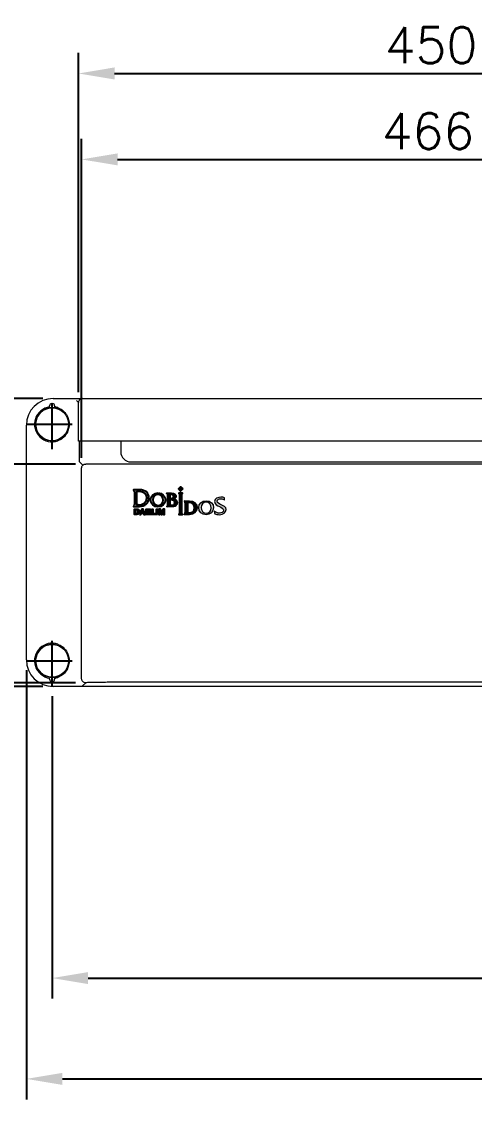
# Model space of a CAD drawing. Extents: x -6207 to -5787, y -4608 to -3937.
# Drawn here: x -6134.1 to -6090.1, y -4407.1 to -4302.3 of the extents above; entities that cross this region are included whole.
import ezdxf

# ---------------------------------------------------------------- set-up
doc = ezdxf.new("R2010")
doc.units = 0
doc.header["$LTSCALE"] = 7
doc.linetypes.add('CENTER', pattern=[2, 1.25, -0.25, 0.25, -0.25])
doc.layers.get('0').update_dxf_attribs({"color": 2, "linetype": 'CONTINUOUS'})
doc.layers.get('Defpoints').update_dxf_attribs({"linetype": 'CONTINUOUS'})
for name, color, linetype in [('CL', 1, 'CENTER'), ('D', 2, 'CONTINUOUS'), ('DWG', 7, 'CONTINUOUS')]:
    doc.layers.add(name, color=color, linetype=linetype)
doc.styles.add('DD', font='romans', dxfattribs={"bigfont": 'GHS.shx'})
doc.styles.add('GHS', font='ROMANS.shx', dxfattribs={"bigfont": 'GHS.shx'})
doc.dimstyles.new('DWJ', dxfattribs={"dimscale": 0, "dimtxt": 3.5, "dimasz": 3.5, "dimexe": 2, "dimexo": 1, "dimgap": 1, "dimtad": 1, "dimdec": 4, "dimdsep": 46, "dimtxsty": 'DD', "dimcen": 3, "dimclrd": 2, "dimclre": 2, "dimclrt": 2, "dimadec": 3, "dimazin": 2, "dimtfac": 1, "dimtdec": 4, "dimtmove": 0, "dimatfit": 3, "dimfxl": 1, "dimtvp": 1, "dimtolj": 1, "dimtzin": 0, "dimlwd": -1, "dimlwe": -1, "dimarcsym": 0})

# ---------------------------------------------------------------- blocks, each defined once
blk = doc.blocks.new('*D0')
at = {"layer": 'Defpoints', "color": 0, "transparency": 16777216}
for p in [(-6038.7, -4307.39), (-6128.57, -4339.38), (-6038.7, -4339.38)]:
    blk.add_point(p, dxfattribs=at)
at = {"layer": 'DWG', "color": 2, "transparency": 16777216}
for p, q in [((-6128.57, -4338.38), (-6128.57, -4305.39)), ((-6038.7, -4338.38), (-6038.7, -4305.39)), ((-6125.07, -4307.39), (-6042.2, -4307.39))]:
    blk.add_line(p, q, dxfattribs=at)
for points in [[(-6125.07, -4306.8), (-6125.07, -4307.97), (-6128.57, -4307.39)], [(-6042.2, -4306.8), (-6042.2, -4307.97), (-6038.7, -4307.39)]]:
    blk.add_solid(points, dxfattribs=at)
at = {"layer": 'DWG', "color": 2, "transparency": 16777216, "insert": (-6094.32, -4304.64), "char_height": 3.5, "width": 2.2244, "attachment_point": 5, "style": 'DD'}
blk.add_mtext('\\A1;450', dxfattribs=at)

msp = doc.modelspace()

# ---------------------------------------------------------------- hatches: boundary and pattern name
at = {"layer": 'DWG'}
h = msp.add_hatch(color=256, dxfattribs=at)
h.dxf.hatch_style = 2
edge = h.paths.add_edge_path()
edge.add_spline(control_points=[(-6122.64414, -4347.8591), (-6122.08011, -4347.8591), (-6121.72974, -4348.16434), (-6121.72974, -4348.65561), (-6121.72974, -4349.1424), (-6122.11091, -4349.48229), (-6122.65675, -4349.48229), (-6122.65675, -4349.48229), (-6123.17461, -4349.48229), (-6123.22877, -4349.48229), (-6123.14375, -4349.41188), (-6123.1341, -4349.32127), (-6123.1341, -4349.21757), (-6123.1341, -4349.20448), (-6123.1342, -4349.19125), (-6123.13434, -4349.17789), (-6123.13434, -4349.17789), (-6123.13469, -4349.13489), (-6123.13469, -4349.13489), (-6123.13469, -4349.13489), (-6123.13469, -4348.18907), (-6123.13469, -4348.18907), (-6123.13469, -4348.18907), (-6123.13431, -4348.15138), (-6123.13431, -4348.15138), (-6123.1341, -4348.13719), (-6123.13389, -4348.12245), (-6123.13389, -4348.10743), (-6123.13389, -4348.01386), (-6123.14271, -4347.90789), (-6123.21444, -4347.8591), (-6123.13803, -4347.8591), (-6122.64414, -4347.8591), (-6122.64414, -4347.8591)], knot_values=[0, 0, 0, 0, 1, 1, 1, 2, 2, 2, 3, 3, 3, 4, 4, 4, 5, 5, 5, 6, 6, 6, 7, 7, 7, 8, 8, 8, 9, 9, 9, 10, 10, 10, 11, 11, 11, 11], degree=3, periodic=0)
edge = h.paths.add_edge_path()
edge.add_spline(control_points=[(-6122.90252, -4348.02998), (-6122.90252, -4348.02998), (-6122.91368, -4348.03253), (-6122.91368, -4348.03253), (-6122.91368, -4348.03253), (-6122.91368, -4349.31941), (-6122.91368, -4349.31941), (-6122.91368, -4349.31941), (-6122.90214, -4349.32175), (-6122.90214, -4349.32175), (-6122.84161, -4349.33402), (-6122.77798, -4349.3398), (-6122.70763, -4349.3398), (-6122.35947, -4349.3398), (-6121.95292, -4349.16858), (-6121.95292, -4348.68593), (-6121.95292, -4348.24468), (-6122.2051, -4348.00159), (-6122.66295, -4348.00159), (-6122.73964, -4348.00159), (-6122.81794, -4348.01082), (-6122.90252, -4348.02998)], knot_values=[0, 0, 0, 0, 1, 1, 1, 2, 2, 2, 3, 3, 3, 4, 4, 4, 5, 5, 5, 6, 6, 6, 7, 7, 7, 7], degree=3, periodic=0)
h = msp.add_hatch(color=256, dxfattribs=at)
h.dxf.hatch_style = 2
edge = h.paths.add_edge_path()
edge.add_spline(control_points=[(-6120.84893, -4348.3111), (-6120.53857, -4348.3111), (-6120.35577, -4348.58829), (-6120.35577, -4348.8752), (-6120.35577, -4349.16796), (-6120.54635, -4349.38611), (-6120.84508, -4349.38611), (-6121.15365, -4349.38611), (-6121.34823, -4349.10306), (-6121.34823, -4348.828), (-6121.34823, -4348.53117), (-6121.15365, -4348.3111), (-6120.84893, -4348.3111)], knot_values=[0, 0, 0, 0, 1, 1, 1, 2, 2, 2, 3, 3, 3, 4, 4, 4, 4], degree=3, periodic=0)
edge = h.paths.add_edge_path()
edge.add_spline(control_points=[(-6120.83529, -4348.16964), (-6121.24791, -4348.15979), (-6121.57223, -4348.47233), (-6121.57223, -4348.84564), (-6121.57223, -4349.24858), (-6121.24402, -4349.52763), (-6120.85486, -4349.52763), (-6120.46388, -4349.52763), (-6120.1317, -4349.23673), (-6120.1317, -4348.83586), (-6120.1317, -4348.48211), (-6120.42253, -4348.16765), (-6120.83529, -4348.16964)], knot_values=[0, 0, 0, 0, 1, 1, 1, 2, 2, 2, 3, 3, 3, 4, 4, 4, 4], degree=3, periodic=0)
h = msp.add_hatch(color=256, dxfattribs=at)
h.dxf.hatch_style = 2
edge = h.paths.add_edge_path()
edge.add_spline(control_points=[(-6119.69855, -4349.33884), (-6119.69855, -4349.33884), (-6119.69855, -4348.8535), (-6119.69855, -4348.8535), (-6119.69855, -4348.8535), (-6119.56099, -4348.84564), (-6119.56099, -4348.84564), (-6119.38797, -4348.83586), (-6119.20332, -4348.91826), (-6119.20332, -4349.10898), (-6119.20332, -4349.29564), (-6119.36644, -4349.3704), (-6119.5275, -4349.35455), (-6119.5275, -4349.35455), (-6119.69855, -4349.33884), (-6119.69855, -4349.33884)], knot_values=[0, 0, 0, 0, 1, 1, 1, 2, 2, 2, 3, 3, 3, 4, 4, 4, 5, 5, 5, 5], degree=3, periodic=0)
edge = h.paths.add_edge_path()
edge.add_spline(control_points=[(-6119.89898, -4349.21902), (-6119.89898, -4349.30935), (-6119.88717, -4349.4528), (-6119.98549, -4349.49022), (-6119.98549, -4349.49022), (-6119.98549, -4349.49607), (-6119.98549, -4349.49607), (-6119.98549, -4349.49607), (-6119.66124, -4349.49607), (-6119.66124, -4349.49607), (-6119.51386, -4349.49607), (-6119.35855, -4349.502), (-6119.22102, -4349.43517), (-6119.08932, -4349.37246), (-6118.98517, -4349.24265), (-6118.98517, -4349.09134), (-6118.98517, -4348.89869), (-6119.12869, -4348.7808), (-6119.3055, -4348.74353), (-6119.19353, -4348.69447), (-6119.10892, -4348.61964), (-6119.10892, -4348.4879), (-6119.10892, -4348.31317), (-6119.2603, -4348.20299), (-6119.51978, -4348.20299), (-6119.51978, -4348.20299), (-6119.98549, -4348.20299), (-6119.98549, -4348.20299), (-6119.98549, -4348.20299), (-6119.98549, -4348.20885), (-6119.98549, -4348.20885), (-6119.88517, -4348.24626), (-6119.89898, -4348.38972), (-6119.89898, -4348.47812), (-6119.89898, -4348.47812), (-6119.89898, -4349.21902), (-6119.89898, -4349.21902)], knot_values=[0, 0, 0, 0, 1, 1, 1, 2, 2, 2, 3, 3, 3, 4, 4, 4, 5, 5, 5, 6, 6, 6, 7, 7, 7, 8, 8, 8, 9, 9, 9, 10, 10, 10, 11, 11, 11, 12, 12, 12, 12], degree=3, periodic=0)
edge = h.paths.add_edge_path()
edge.add_spline(control_points=[(-6119.69855, -4348.72382), (-6119.69855, -4348.72382), (-6119.69855, -4348.33866), (-6119.69855, -4348.33866), (-6119.69855, -4348.33866), (-6119.56688, -4348.32488), (-6119.56688, -4348.32488), (-6119.44888, -4348.31317), (-6119.3232, -4348.38386), (-6119.3232, -4348.51932), (-6119.3232, -4348.68062), (-6119.50597, -4348.72382), (-6119.63368, -4348.72382), (-6119.63368, -4348.72382), (-6119.69855, -4348.72382), (-6119.69855, -4348.72382)], knot_values=[0, 0, 0, 0, 1, 1, 1, 2, 2, 2, 3, 3, 3, 4, 4, 4, 5, 5, 5, 5], degree=3, periodic=0)
h = msp.add_hatch(color=256, dxfattribs=at)
h.dxf.hatch_style = 2
h.paths.add_polyline_path([(-6118.43706, -4347.77821), (-6118.64397, -4347.98492), (-6118.85068, -4347.77821), (-6118.64397, -4347.57137)])
h = msp.add_hatch(color=256, dxfattribs=at)
h.dxf.hatch_style = 2
edge = h.paths.add_edge_path()
edge.add_spline(control_points=[(-6118.74422, -4348.48005), (-6118.74422, -4348.38972), (-6118.7303, -4348.24626), (-6118.83062, -4348.20885), (-6118.83062, -4348.20885), (-6118.83062, -4348.20299), (-6118.83062, -4348.20299), (-6118.83062, -4348.20299), (-6118.45731, -4348.20299), (-6118.45731, -4348.20299), (-6118.45731, -4348.20299), (-6118.45731, -4348.20885), (-6118.45731, -4348.20885), (-6118.55547, -4348.24626), (-6118.54375, -4348.39171), (-6118.54375, -4348.48005), (-6118.54375, -4348.48005), (-6118.54375, -4349.97122), (-6118.54375, -4349.97122), (-6118.54375, -4350.05983), (-6118.55547, -4350.20315), (-6118.45731, -4350.24049), (-6118.45731, -4350.24049), (-6118.45731, -4350.24642), (-6118.45731, -4350.24642), (-6118.45731, -4350.24642), (-6118.83062, -4350.24642), (-6118.83062, -4350.24642), (-6118.83062, -4350.24642), (-6118.83062, -4350.24049), (-6118.83062, -4350.24049), (-6118.73247, -4350.20508), (-6118.74422, -4350.05983), (-6118.74422, -4349.97122), (-6118.74422, -4349.97122), (-6118.74422, -4348.48005), (-6118.74422, -4348.48005)], knot_values=[0, 0, 0, 0, 1, 1, 1, 2, 2, 2, 3, 3, 3, 4, 4, 4, 5, 5, 5, 6, 6, 6, 7, 7, 7, 8, 8, 8, 9, 9, 9, 10, 10, 10, 11, 11, 11, 12, 12, 12, 12], degree=3, periodic=0)
h = msp.add_hatch(color=256, dxfattribs=at)
h.dxf.hatch_style = 2
edge = h.paths.add_edge_path()
edge.add_spline(control_points=[(-6117.98671, -4349.11725), (-6117.92791, -4349.10368), (-6117.86882, -4349.09582), (-6117.80998, -4349.09582), (-6117.4818, -4349.09582), (-6117.28915, -4349.2687), (-6117.28915, -4349.61266), (-6117.28915, -4349.95262), (-6117.55057, -4350.10586), (-6117.8434, -4350.10586), (-6117.89259, -4350.10586), (-6117.93972, -4350.10186), (-6117.98671, -4350.09214), (-6117.98671, -4350.09214), (-6117.98671, -4349.11725), (-6117.98671, -4349.11725)], knot_values=[0, 0, 0, 0, 1, 1, 1, 2, 2, 2, 3, 3, 3, 4, 4, 4, 5, 5, 5, 5], degree=3, periodic=0)
edge = h.paths.add_edge_path()
edge.add_spline(control_points=[(-6118.18722, -4349.96447), (-6118.18722, -4350.08029), (-6118.17544, -4350.17462), (-6118.27369, -4350.24146), (-6118.27369, -4350.24146), (-6118.27369, -4350.24724), (-6118.27369, -4350.24724), (-6118.27369, -4350.24724), (-6117.80202, -4350.24724), (-6117.80202, -4350.24724), (-6117.36184, -4350.24724), (-6117.06501, -4349.97618), (-6117.06501, -4349.58902), (-6117.06501, -4349.198), (-6117.34427, -4348.95437), (-6117.79227, -4348.95437), (-6117.79227, -4348.95437), (-6118.27369, -4348.95437), (-6118.27369, -4348.95437), (-6118.27369, -4348.95437), (-6118.27369, -4348.96016), (-6118.27369, -4348.96016), (-6118.17361, -4348.98958), (-6118.18722, -4349.1331), (-6118.18722, -4349.2235), (-6118.18722, -4349.2235), (-6118.18722, -4349.96447), (-6118.18722, -4349.96447)], knot_values=[0, 0, 0, 0, 1, 1, 1, 2, 2, 2, 3, 3, 3, 4, 4, 4, 5, 5, 5, 6, 6, 6, 7, 7, 7, 8, 8, 8, 9, 9, 9, 9], degree=3, periodic=0)
h = msp.add_hatch(color=256, dxfattribs=at)
h.dxf.hatch_style = 2
edge = h.paths.add_edge_path()
edge.add_spline(control_points=[(-6116.16619, -4349.06241), (-6115.85565, -4349.06241), (-6115.67278, -4349.33953), (-6115.67278, -4349.62637), (-6115.67278, -4349.91927), (-6115.86336, -4350.13728), (-6116.16226, -4350.13728), (-6116.47067, -4350.13728), (-6116.66531, -4349.85423), (-6116.66531, -4349.57917), (-6116.66531, -4349.28248), (-6116.47067, -4349.06241), (-6116.16619, -4349.06241)], knot_values=[0, 0, 0, 0, 1, 1, 1, 2, 2, 2, 3, 3, 3, 4, 4, 4, 4], degree=3, periodic=0)
edge = h.paths.add_edge_path()
edge.add_spline(control_points=[(-6116.15241, -4348.92081), (-6116.56499, -4348.91096), (-6116.88938, -4349.2235), (-6116.88938, -4349.59695), (-6116.88938, -4349.99975), (-6116.5612, -4350.27887), (-6116.17204, -4350.27887), (-6115.78096, -4350.27887), (-6115.44885, -4349.9879), (-6115.44885, -4349.58703), (-6115.44885, -4349.23335), (-6115.73962, -4348.91881), (-6116.15241, -4348.92081)], knot_values=[0, 0, 0, 0, 1, 1, 1, 2, 2, 2, 3, 3, 3, 4, 4, 4, 4], degree=3, periodic=0)
h = msp.add_hatch(color=256, dxfattribs=at)
h.dxf.hatch_style = 2
edge = h.paths.add_edge_path()
edge.add_spline(control_points=[(-6114.88565, -4350.27963), (-6115.04329, -4350.27963), (-6115.19005, -4350.25524), (-6115.3218, -4350.20762), (-6115.3251, -4350.19378), (-6115.36851, -4350.00664), (-6115.3827, -4349.94504), (-6115.23326, -4350.06093), (-6115.04061, -4350.1297), (-6114.85822, -4350.1297), (-6114.70133, -4350.1297), (-6114.48402, -4350.03365), (-6114.48402, -4349.85326), (-6114.48402, -4349.66268), (-6114.67412, -4349.57765), (-6114.87517, -4349.48781), (-6115.1071, -4349.38404), (-6115.34701, -4349.27669), (-6115.34701, -4349.00039), (-6115.34701, -4348.68951), (-6115.01628, -4348.57913), (-6114.73261, -4348.57913), (-6114.60728, -4348.57913), (-6114.48698, -4348.59677), (-6114.37426, -4348.6308), (-6114.37426, -4348.64968), (-6114.37426, -4348.81698), (-6114.37426, -4348.86776), (-6114.47168, -4348.78301), (-6114.61603, -4348.72906), (-6114.75287, -4348.72906), (-6114.90921, -4348.72906), (-6115.09177, -4348.79286), (-6115.09177, -4348.9727), (-6115.09177, -4349.14164), (-6114.90136, -4349.2286), (-6114.69975, -4349.32079), (-6114.46817, -4349.42648), (-6114.22874, -4349.53597), (-6114.22874, -4349.77561), (-6114.22874, -4350.01794), (-6114.47995, -4350.27963), (-6114.88565, -4350.27963)], knot_values=[0, 0, 0, 0, 1, 1, 1, 2, 2, 2, 3, 3, 3, 4, 4, 4, 5, 5, 5, 6, 6, 6, 7, 7, 7, 8, 8, 8, 9, 9, 9, 10, 10, 10, 11, 11, 11, 12, 12, 12, 13, 13, 13, 14, 14, 14, 14], degree=3, periodic=0)
h = msp.add_hatch(color=256, dxfattribs=at)
h.dxf.hatch_style = 2
edge = h.paths.add_edge_path()
edge.add_spline(control_points=[(-6122.90624, -4349.81909), (-6122.85126, -4349.81909), (-6122.81453, -4349.83321), (-6122.79627, -4349.86139), (-6122.77815, -4349.8895), (-6122.76871, -4349.93016), (-6122.76871, -4349.98294), (-6122.76871, -4350.02124), (-6122.77485, -4350.05425), (-6122.78708, -4350.08202), (-6122.80957, -4350.13218), (-6122.84926, -4350.1576), (-6122.90624, -4350.1576), (-6122.90624, -4350.1576), (-6123.01731, -4350.1576), (-6123.01731, -4350.1576), (-6123.01731, -4350.1576), (-6123.01731, -4349.81909), (-6123.01731, -4349.81909), (-6123.01731, -4349.81909), (-6122.90624, -4349.81909), (-6122.90624, -4349.81909)], knot_values=[0, 0, 0, 0, 1, 1, 1, 2, 2, 2, 3, 3, 3, 4, 4, 4, 5, 5, 5, 6, 6, 6, 7, 7, 7, 7], degree=3, periodic=0)
edge = h.paths.add_edge_path()
edge.add_spline(control_points=[(-6122.88605, -4349.73041), (-6122.88605, -4349.73041), (-6123.13376, -4349.73041), (-6123.13376, -4349.73041), (-6123.13376, -4349.73041), (-6123.13376, -4350.24642), (-6123.13376, -4350.24642), (-6123.13376, -4350.24642), (-6122.88605, -4350.24642), (-6122.88605, -4350.24642), (-6122.79917, -4350.24642), (-6122.73461, -4350.21417), (-6122.69313, -4350.15002), (-6122.6626, -4350.10241), (-6122.64703, -4350.04426), (-6122.64703, -4349.97563), (-6122.64703, -4349.94862), (-6122.65075, -4349.92017), (-6122.65799, -4349.89033), (-6122.66522, -4349.86057), (-6122.679, -4349.83273), (-6122.69892, -4349.80703), (-6122.72396, -4349.77527), (-6122.75662, -4349.75349), (-6122.79683, -4349.74143), (-6122.8208, -4349.73468), (-6122.85029, -4349.73089), (-6122.88605, -4349.73041)], knot_values=[0, 0, 0, 0, 1, 1, 1, 2, 2, 2, 3, 3, 3, 4, 4, 4, 5, 5, 5, 6, 6, 6, 7, 7, 7, 8, 8, 8, 9, 9, 9, 9], degree=3, periodic=0)
h = msp.add_hatch(color=256, dxfattribs=at)
h.dxf.hatch_style = 2
h.paths.add_polyline_path([(-6122.3593, -4349.84837), (-6122.28705, -4350.05129), (-6122.43385, -4350.05129)])
h.paths.add_polyline_path([(-6122.63119, -4350.24642), (-6122.50537, -4350.24642), (-6122.46617, -4350.13976), (-6122.25546, -4350.13976), (-6122.21757, -4350.24642), (-6122.0872, -4350.24642), (-6122.28985, -4349.73041), (-6122.42613, -4349.73041)])
h = msp.add_hatch(color=256, dxfattribs=at)
h.dxf.hatch_style = 2
h.paths.add_polyline_path([(-6121.59593, -4349.82184), (-6121.89221, -4349.82184), (-6121.89221, -4349.93085), (-6121.62081, -4349.93085), (-6121.62081, -4350.01945), (-6121.89221, -4350.01945), (-6121.89221, -4350.15388), (-6121.58102, -4350.15388), (-6121.58102, -4350.24642), (-6122.00962, -4350.24642), (-6122.00962, -4349.73041), (-6121.59593, -4349.73041)])
h = msp.add_hatch(color=256, dxfattribs=at)
h.dxf.hatch_style = 2
h.paths.add_polyline_path([(-6121.47983, -4349.73041), (-6121.36026, -4349.73041), (-6121.36026, -4350.15388), (-6121.07417, -4350.15388), (-6121.07417, -4350.24642), (-6121.47983, -4350.24642)])
h = msp.add_hatch(color=256, dxfattribs=at)
h.dxf.hatch_style = 2
h.paths.add_polyline_path([(-6120.88277, -4350.24642), (-6121.00248, -4350.24642), (-6121.00248, -4349.73041), (-6120.88277, -4349.73041)])
h = msp.add_hatch(color=256, dxfattribs=at)
h.dxf.hatch_style = 2
edge = h.paths.add_edge_path()
edge.add_spline(control_points=[(-6120.38808, -4349.73041), (-6120.38808, -4349.73041), (-6120.21569, -4349.73041), (-6120.21569, -4349.73041), (-6120.21569, -4349.73041), (-6120.21569, -4350.24642), (-6120.21569, -4350.24642), (-6120.21569, -4350.24642), (-6120.32683, -4350.24642), (-6120.32683, -4350.24642), (-6120.32683, -4350.24642), (-6120.32683, -4349.89743), (-6120.32683, -4349.89743), (-6120.32683, -4349.88737), (-6120.32669, -4349.87324), (-6120.32669, -4349.85519), (-6120.32618, -4349.83714), (-6120.326, -4349.82308), (-6120.326, -4349.81337), (-6120.326, -4349.81337), (-6120.43549, -4350.24642), (-6120.43549, -4350.24642), (-6120.43549, -4350.24642), (-6120.55221, -4350.24642), (-6120.55221, -4350.24642), (-6120.55221, -4350.24642), (-6120.66052, -4349.81337), (-6120.66052, -4349.81337), (-6120.66052, -4349.82308), (-6120.66052, -4349.83714), (-6120.66011, -4349.85519), (-6120.65994, -4349.87324), (-6120.65994, -4349.88737), (-6120.65994, -4349.89743), (-6120.65994, -4349.89743), (-6120.65994, -4350.24642), (-6120.65994, -4350.24642), (-6120.65994, -4350.24642), (-6120.77118, -4350.24642), (-6120.77118, -4350.24642), (-6120.77118, -4350.24642), (-6120.77118, -4349.73041), (-6120.77118, -4349.73041), (-6120.77118, -4349.73041), (-6120.59672, -4349.73041), (-6120.59672, -4349.73041), (-6120.59672, -4349.73041), (-6120.49226, -4350.1359), (-6120.49226, -4350.1359), (-6120.49226, -4350.1359), (-6120.38808, -4349.73041), (-6120.38808, -4349.73041)], knot_values=[0, 0, 0, 0, 1, 1, 1, 2, 2, 2, 3, 3, 3, 4, 4, 4, 5, 5, 5, 6, 6, 6, 7, 7, 7, 8, 8, 8, 9, 9, 9, 10, 10, 10, 11, 11, 11, 12, 12, 12, 13, 13, 13, 14, 14, 14, 15, 15, 15, 16, 16, 16, 17, 17, 17, 17], degree=3, periodic=0)

# ---------------------------------------------------------------- linework, layer by layer
at = {"color": 7, "linetype": 'Continuous', "lineweight": 15}
for p, q in [((-6131.03481, -4338.98475), (-6083.93456, -4338.98475)), ((-6131.38317, -4339.79432), (-6131.38317, -4339.68611)), ((-6131.18319, -4339.48613), (-6131.08593, -4339.48613)), ((-6130.88595, -4339.68611), (-6130.88595, -4339.79432)), ((-6128.77215, -4339.18294), (-6128.57312, -4339.38478)), ((-6128.57312, -4343.14672), (-6128.57312, -4339.38478)), ((-6133.63456, -4364.385), (-6133.63456, -4341.58449)), ((-6128.47219, -4343.14672), (-6128.57312, -4343.14672)), ((-6128.27034, -4343.14672), (-6128.47219, -4343.14672)), ((-6128.47211, -4343.14672), (-6128.47219, -4343.14672)), ((-6128.47211, -4344.16617), (-6128.47211, -4343.14672)), ((-6124.27073, -4343.14672), (-6128.27034, -4343.14672)), ((-6124.4611, -4343.14672), (-6124.4611, -4344.1469)), ((-6042.99839, -4343.14672), (-6124.27073, -4343.14672)), ((-6128.46644, -4345.15247), (-6128.46661, -4345.14032)), ((-6128.15317, -4345.46575), (-6128.46644, -4345.15248)), ((-6039.39851, -4345.35327), (-6127.87015, -4345.35327)), ((-6123.4612, -4345.1468), (-6043.80769, -4345.15149)), ((-6128.27034, -4366.22095), (-6128.27034, -4345.74854)), ((-6131.38317, -4366.28338), (-6131.38317, -4366.17518)), ((-6130.88595, -4366.17518), (-6130.88595, -4366.28338)), ((-6131.08593, -4366.48336), (-6131.18319, -4366.48336)), ((-6071.54421, -4366.98475), (-6131.03481, -4366.98475)), ((-6127.87038, -4366.62091), (-6128.17316, -4366.9237)), ((-6124.9669, -4366.5723), (-6125.63679, -4366.57511)), ((-6124.27073, -4366.57135), (-6124.9669, -4366.5723)), ((-6071.58451, -4366.57135), (-6124.27073, -4366.57135))]:
    msp.add_line(p, q, dxfattribs=at)
for centre in [(-6131.13456, -4341.48475), (-6131.13456, -4364.48475)]:
    msp.add_circle(centre, 1.59964, dxfattribs=at)
for centre, radius, start, end in [((-6131.13456, -4341.48475), 1.70861, 98.366578, 289.1903631), ((-6131.13456, -4341.48475), 1.59965, 47.0475025, 322.9403572), ((-6131.13456, -4341.48475), 1.70861, 70.8096369, 81.633422), ((-6123.46097, -4344.14667), 1.00013, 180.0130217, 269.987021), ((-6131.13456, -4364.48475), 1.70861, 70.8096369, 261.633422), ((-6131.13456, -4364.48475), 1.59965, 47.0475022, 322.9403574), ((-6131.13456, -4364.48475), 1.70861, 278.366578, 289.1903631)]:
    msp.add_arc(centre, radius, start, end, dxfattribs=at)
for centre, major_axis, start_param, end_param in [((-6131.03431, -4341.585), (-1.83884, 1.83884), 5.497884615, 7.068485999), ((-6131.18315, -4339.68615), (0.14145, -0.14145), 2.356291961, 3.926893346), ((-6131.08597, -4339.68615), (-0.14145, -0.14145), 2.356291961, 3.926893346), ((-6131.03431, -4364.38449), (-1.83884, -1.83884), 5.497884615, 7.068485999), ((-6131.18315, -4366.28334), (0.14145, 0.14145), 2.356291961, 3.926893346), ((-6131.08597, -4366.28334), (-0.14145, 0.14145), 2.356291961, 3.926893346)]:
    msp.add_ellipse(centre, major_axis=major_axis, ratio=0.999805077, start_param=start_param, end_param=end_param, dxfattribs=at)
for points, knots in [([(-6128.17329, -4338.98475), (-6128.19932, -4338.98627), (-6128.25138, -4338.98933), (-6128.35189, -4339.02064), (-6128.42988, -4339.07239), (-6128.48863, -4339.13705), (-6128.52647, -4339.19199), (-6128.56427, -4339.27712), (-6128.56999, -4339.34664), (-6128.57312, -4339.38478)], [0, 0, 0, 0, 0.125132643, 0.250337414, 0.499540547, 0.560714437, 0.668230975, 0.818014091, 1, 1, 1, 1]), ([(-6130.57293, -4339.87108), (-6130.42979, -4339.93811), (-6130.13901, -4340.0743), (-6129.78769, -4340.43983), (-6129.54885, -4340.89207), (-6129.45339, -4341.4145), (-6129.50537, -4341.91541), (-6129.69421, -4342.38702), (-6130.00691, -4342.78148), (-6130.33733, -4343.00381), (-6130.53165, -4343.08294), (-6130.57292, -4343.09841), (-6130.57293, -4343.09841)], [0, 0, 0, 0, 0.112105914, 0.22774748, 0.364392339, 0.483454974, 0.602949781, 0.718246022, 0.850251219, 0.968510221, 0.999996968, 1, 1, 1, 1]), ([(-6128.46661, -4345.14032), (-6128.46819, -4344.99718), (-6128.47135, -4344.71088), (-6128.47186, -4344.34774), (-6128.47211, -4344.16617)], [0, 0, 0, 0, 0.50001048, 1, 1, 1, 1]), ([(-6128.27011, -4345.75323), (-6128.26409, -4345.70082), (-6128.25205, -4345.59602), (-6128.15955, -4345.46382), (-6128.02736, -4345.37133), (-6127.92255, -4345.35929), (-6127.87015, -4345.35327)], [0, 0, 0, 0, 0.250001129, 0.50000206, 0.750003321, 1, 1, 1, 1]), ([(-6130.57293, -4362.87108), (-6130.42979, -4362.93811), (-6130.13901, -4363.0743), (-6129.78769, -4363.43983), (-6129.54885, -4363.89207), (-6129.45339, -4364.4145), (-6129.50537, -4364.91541), (-6129.69421, -4365.38702), (-6130.00691, -4365.78148), (-6130.33733, -4366.00381), (-6130.53165, -4366.08294), (-6130.57292, -4366.09841), (-6130.57293, -4366.09842)], [0, 0, 0, 0, 0.112105906, 0.227747464, 0.364392466, 0.483455093, 0.602949715, 0.718246109, 0.850251162, 0.968510155, 0.999996968, 1, 1, 1, 1]), ([(-6127.87038, -4366.62091), (-6127.92278, -4366.61489), (-6128.02759, -4366.60285), (-6128.15978, -4366.51036), (-6128.25228, -4366.37816), (-6128.26432, -4366.27336), (-6128.27034, -4366.22095)], [0, 0, 0, 0, 0.249996724, 0.499998029, 0.749999997, 1, 1, 1, 1]), ([(-6127.58211, -4366.60189), (-6127.66338, -4366.60497), (-6127.82591, -4366.61111), (-6127.85556, -4366.61765), (-6127.87038, -4366.62091)], [0, 0, 0, 0, 0.50000001, 1, 1, 1, 1]), ([(-6126.79853, -4366.58582), (-6126.9572, -4366.58824), (-6127.27454, -4366.59306), (-6127.47958, -4366.59895), (-6127.58211, -4366.60189)], [0, 0, 0, 0, 0.499999353, 1, 1, 1, 1]), ([(-6125.63679, -4366.57511), (-6125.84914, -4366.5765), (-6126.27383, -4366.57928), (-6126.62363, -4366.58364), (-6126.79853, -4366.58582)], [0, 0, 0, 0, 0.500000255, 1, 1, 1, 1])]:
    msp.add_open_spline(points, degree=3, knots=knots, dxfattribs=at)
msp.add_open_spline([(-6128.46644, -4345.15248), (-6128.46644, -4345.15248), (-6128.46644, -4345.15248), (-6128.46644, -4345.15247)], degree=3, dxfattribs=at)
at = {"layer": 'CL', "ltscale": 0.5}
for p, q in [((-6131.13456, -4343.91475), (-6131.13456, -4339.05475)), ((-6133.56456, -4341.48475), (-6128.70456, -4341.48475)), ((-6131.13456, -4366.91475), (-6131.13456, -4362.05475)), ((-6133.56456, -4364.48475), (-6128.70456, -4364.48475))]:
    msp.add_line(p, q, dxfattribs=at)
at = {"layer": 'D'}
for p, q in [((-6128.27011, -4344.75323), (-6128.27011, -4313.74119)), ((-6124.77011, -4315.74119), (-6042.49855, -4315.74119)), ((-6132.03481, -4338.98475), (-6158.13689, -4338.98475)), ((-6128.87015, -4345.35327), (-6141.40534, -4345.35327)), ((-6133.63456, -4365.385), (-6133.63456, -4407.1256)), ((-6132.03481, -4366.98475), (-6158.13689, -4366.98475)), ((-6128.87038, -4366.62091), (-6141.40534, -4366.62091)), ((-6131.13456, -4367.91475), (-6131.13456, -4397.32846)), ((-6127.63456, -4395.32846), (-6039.63476, -4395.32846)), ((-6130.13456, -4405.1256), (-6037.13456, -4405.1256))]:
    msp.add_line(p, q, dxfattribs=at)
for points in [[(-6124.77011, -4315.15786), (-6124.77011, -4316.32452), (-6128.27011, -4315.74119)], [(-6127.63456, -4394.74512), (-6127.63456, -4395.91179), (-6131.13456, -4395.32846)], [(-6130.13456, -4404.54226), (-6130.13456, -4405.70893), (-6133.63456, -4405.1256)]]:
    msp.add_solid(points, dxfattribs=at)
at = {"layer": 'DWG'}
for points in [[(-6118.43706, -4347.77821), (-6118.64397, -4347.98492), (-6118.85068, -4347.77821), (-6118.64397, -4347.57137), (-6118.43706, -4347.77821)], [(-6122.63119, -4350.24642), (-6122.50537, -4350.24642), (-6122.46617, -4350.13976), (-6122.25546, -4350.13976), (-6122.21757, -4350.24642), (-6122.0872, -4350.24642), (-6122.28985, -4349.73041), (-6122.42613, -4349.73041), (-6122.63119, -4350.24642)], [(-6122.3593, -4349.84837), (-6122.28705, -4350.05129), (-6122.43385, -4350.05129), (-6122.3593, -4349.84837)], [(-6121.59593, -4349.82184), (-6121.89221, -4349.82184), (-6121.89221, -4349.93085), (-6121.62081, -4349.93085), (-6121.62081, -4350.01945), (-6121.89221, -4350.01945), (-6121.89221, -4350.15388), (-6121.58102, -4350.15388), (-6121.58102, -4350.24642), (-6122.00962, -4350.24642), (-6122.00962, -4349.73041), (-6121.59593, -4349.73041), (-6121.59593, -4349.82184)], [(-6121.47983, -4349.73041), (-6121.36026, -4349.73041), (-6121.36026, -4350.15388), (-6121.07417, -4350.15388), (-6121.07417, -4350.24642), (-6121.47983, -4350.24642), (-6121.47983, -4349.73041)], [(-6120.88277, -4350.24642), (-6121.00248, -4350.24642), (-6121.00248, -4349.73041), (-6120.88277, -4349.73041), (-6120.88277, -4350.24642)]]:
    msp.add_lwpolyline(points, dxfattribs=at)
for points, knots in [([(-6122.64414, -4347.8591), (-6122.08011, -4347.8591), (-6121.72974, -4348.16434), (-6121.72974, -4348.65561), (-6121.72974, -4349.1424), (-6122.11091, -4349.48229), (-6122.65675, -4349.48229), (-6122.65675, -4349.48229), (-6123.17461, -4349.48229), (-6123.22877, -4349.48229), (-6123.14375, -4349.41188), (-6123.1341, -4349.32127), (-6123.1341, -4349.21757), (-6123.1341, -4349.20448), (-6123.1342, -4349.19125), (-6123.13434, -4349.17789), (-6123.13434, -4349.17789), (-6123.13469, -4349.13489), (-6123.13469, -4349.13489), (-6123.13469, -4349.13489), (-6123.13469, -4348.18907), (-6123.13469, -4348.18907), (-6123.13469, -4348.18907), (-6123.13431, -4348.15138), (-6123.13431, -4348.15138), (-6123.1341, -4348.13719), (-6123.13389, -4348.12245), (-6123.13389, -4348.10743), (-6123.13389, -4348.01386), (-6123.14271, -4347.90789), (-6123.21444, -4347.8591), (-6123.13803, -4347.8591), (-6122.64414, -4347.8591), (-6122.64414, -4347.8591)], [0, 0, 0, 0, 1, 1, 1, 2, 2, 2, 3, 3, 3, 4, 4, 4, 5, 5, 5, 6, 6, 6, 7, 7, 7, 8, 8, 8, 9, 9, 9, 10, 10, 10, 11, 11, 11, 11]), ([(-6122.90252, -4348.02998), (-6122.90252, -4348.02998), (-6122.91368, -4348.03253), (-6122.91368, -4348.03253), (-6122.91368, -4348.03253), (-6122.91368, -4349.31941), (-6122.91368, -4349.31941), (-6122.91368, -4349.31941), (-6122.90214, -4349.32175), (-6122.90214, -4349.32175), (-6122.84161, -4349.33402), (-6122.77798, -4349.3398), (-6122.70763, -4349.3398), (-6122.35947, -4349.3398), (-6121.95292, -4349.16858), (-6121.95292, -4348.68593), (-6121.95292, -4348.24468), (-6122.2051, -4348.00159), (-6122.66295, -4348.00159), (-6122.73964, -4348.00159), (-6122.81794, -4348.01082), (-6122.90252, -4348.02998)], [0, 0, 0, 0, 1, 1, 1, 2, 2, 2, 3, 3, 3, 4, 4, 4, 5, 5, 5, 6, 6, 6, 7, 7, 7, 7]), ([(-6120.83529, -4348.16964), (-6121.24791, -4348.15979), (-6121.57223, -4348.47233), (-6121.57223, -4348.84564), (-6121.57223, -4349.24858), (-6121.24402, -4349.52763), (-6120.85486, -4349.52763), (-6120.46388, -4349.52763), (-6120.1317, -4349.23673), (-6120.1317, -4348.83586), (-6120.1317, -4348.48211), (-6120.42253, -4348.16765), (-6120.83529, -4348.16964)], [0, 0, 0, 0, 1, 1, 1, 2, 2, 2, 3, 3, 3, 4, 4, 4, 4]), ([(-6120.84893, -4348.3111), (-6120.53857, -4348.3111), (-6120.35577, -4348.58829), (-6120.35577, -4348.8752), (-6120.35577, -4349.16796), (-6120.54635, -4349.38611), (-6120.84508, -4349.38611), (-6121.15365, -4349.38611), (-6121.34823, -4349.10306), (-6121.34823, -4348.828), (-6121.34823, -4348.53117), (-6121.15365, -4348.3111), (-6120.84893, -4348.3111)], [0, 0, 0, 0, 1, 1, 1, 2, 2, 2, 3, 3, 3, 4, 4, 4, 4]), ([(-6119.89898, -4349.21902), (-6119.89898, -4349.30935), (-6119.88717, -4349.4528), (-6119.98549, -4349.49022), (-6119.98549, -4349.49022), (-6119.98549, -4349.49607), (-6119.98549, -4349.49607), (-6119.98549, -4349.49607), (-6119.66124, -4349.49607), (-6119.66124, -4349.49607), (-6119.51386, -4349.49607), (-6119.35855, -4349.502), (-6119.22102, -4349.43517), (-6119.08932, -4349.37246), (-6118.98517, -4349.24265), (-6118.98517, -4349.09134), (-6118.98517, -4348.89869), (-6119.12869, -4348.7808), (-6119.3055, -4348.74353), (-6119.19353, -4348.69447), (-6119.10892, -4348.61964), (-6119.10892, -4348.4879), (-6119.10892, -4348.31317), (-6119.2603, -4348.20299), (-6119.51978, -4348.20299), (-6119.51978, -4348.20299), (-6119.98549, -4348.20299), (-6119.98549, -4348.20299), (-6119.98549, -4348.20299), (-6119.98549, -4348.20885), (-6119.98549, -4348.20885), (-6119.88517, -4348.24626), (-6119.89898, -4348.38972), (-6119.89898, -4348.47812), (-6119.89898, -4348.47812), (-6119.89898, -4349.21902), (-6119.89898, -4349.21902)], [0, 0, 0, 0, 1, 1, 1, 2, 2, 2, 3, 3, 3, 4, 4, 4, 5, 5, 5, 6, 6, 6, 7, 7, 7, 8, 8, 8, 9, 9, 9, 10, 10, 10, 11, 11, 11, 12, 12, 12, 12]), ([(-6119.69855, -4348.72382), (-6119.69855, -4348.72382), (-6119.69855, -4348.33866), (-6119.69855, -4348.33866), (-6119.69855, -4348.33866), (-6119.56688, -4348.32488), (-6119.56688, -4348.32488), (-6119.44888, -4348.31317), (-6119.3232, -4348.38386), (-6119.3232, -4348.51932), (-6119.3232, -4348.68062), (-6119.50597, -4348.72382), (-6119.63368, -4348.72382), (-6119.63368, -4348.72382), (-6119.69855, -4348.72382), (-6119.69855, -4348.72382)], [0, 0, 0, 0, 1, 1, 1, 2, 2, 2, 3, 3, 3, 4, 4, 4, 5, 5, 5, 5]), ([(-6118.74422, -4348.48005), (-6118.74422, -4348.38972), (-6118.7303, -4348.24626), (-6118.83062, -4348.20885), (-6118.83062, -4348.20885), (-6118.83062, -4348.20299), (-6118.83062, -4348.20299), (-6118.83062, -4348.20299), (-6118.45731, -4348.20299), (-6118.45731, -4348.20299), (-6118.45731, -4348.20299), (-6118.45731, -4348.20885), (-6118.45731, -4348.20885), (-6118.55547, -4348.24626), (-6118.54375, -4348.39171), (-6118.54375, -4348.48005), (-6118.54375, -4348.48005), (-6118.54375, -4349.97122), (-6118.54375, -4349.97122), (-6118.54375, -4350.05983), (-6118.55547, -4350.20315), (-6118.45731, -4350.24049), (-6118.45731, -4350.24049), (-6118.45731, -4350.24642), (-6118.45731, -4350.24642), (-6118.45731, -4350.24642), (-6118.83062, -4350.24642), (-6118.83062, -4350.24642), (-6118.83062, -4350.24642), (-6118.83062, -4350.24049), (-6118.83062, -4350.24049), (-6118.73247, -4350.20508), (-6118.74422, -4350.05983), (-6118.74422, -4349.97122), (-6118.74422, -4349.97122), (-6118.74422, -4348.48005), (-6118.74422, -4348.48005)], [0, 0, 0, 0, 1, 1, 1, 2, 2, 2, 3, 3, 3, 4, 4, 4, 5, 5, 5, 6, 6, 6, 7, 7, 7, 8, 8, 8, 9, 9, 9, 10, 10, 10, 11, 11, 11, 12, 12, 12, 12]), ([(-6119.69855, -4349.33884), (-6119.69855, -4349.33884), (-6119.69855, -4348.8535), (-6119.69855, -4348.8535), (-6119.69855, -4348.8535), (-6119.56099, -4348.84564), (-6119.56099, -4348.84564), (-6119.38797, -4348.83586), (-6119.20332, -4348.91826), (-6119.20332, -4349.10898), (-6119.20332, -4349.29564), (-6119.36644, -4349.3704), (-6119.5275, -4349.35455), (-6119.5275, -4349.35455), (-6119.69855, -4349.33884), (-6119.69855, -4349.33884)], [0, 0, 0, 0, 1, 1, 1, 2, 2, 2, 3, 3, 3, 4, 4, 4, 5, 5, 5, 5]), ([(-6118.18722, -4349.96447), (-6118.18722, -4350.08029), (-6118.17544, -4350.17462), (-6118.27369, -4350.24146), (-6118.27369, -4350.24146), (-6118.27369, -4350.24724), (-6118.27369, -4350.24724), (-6118.27369, -4350.24724), (-6117.80202, -4350.24724), (-6117.80202, -4350.24724), (-6117.36184, -4350.24724), (-6117.06501, -4349.97618), (-6117.06501, -4349.58902), (-6117.06501, -4349.198), (-6117.34427, -4348.95437), (-6117.79227, -4348.95437), (-6117.79227, -4348.95437), (-6118.27369, -4348.95437), (-6118.27369, -4348.95437), (-6118.27369, -4348.95437), (-6118.27369, -4348.96016), (-6118.27369, -4348.96016), (-6118.17361, -4348.98958), (-6118.18722, -4349.1331), (-6118.18722, -4349.2235), (-6118.18722, -4349.2235), (-6118.18722, -4349.96447), (-6118.18722, -4349.96447)], [0, 0, 0, 0, 1, 1, 1, 2, 2, 2, 3, 3, 3, 4, 4, 4, 5, 5, 5, 6, 6, 6, 7, 7, 7, 8, 8, 8, 9, 9, 9, 9]), ([(-6117.98671, -4349.11725), (-6117.92791, -4349.10368), (-6117.86882, -4349.09582), (-6117.80998, -4349.09582), (-6117.4818, -4349.09582), (-6117.28915, -4349.2687), (-6117.28915, -4349.61266), (-6117.28915, -4349.95262), (-6117.55057, -4350.10586), (-6117.8434, -4350.10586), (-6117.89259, -4350.10586), (-6117.93972, -4350.10186), (-6117.98671, -4350.09214), (-6117.98671, -4350.09214), (-6117.98671, -4349.11725), (-6117.98671, -4349.11725)], [0, 0, 0, 0, 1, 1, 1, 2, 2, 2, 3, 3, 3, 4, 4, 4, 5, 5, 5, 5]), ([(-6122.88605, -4349.73041), (-6122.88605, -4349.73041), (-6123.13376, -4349.73041), (-6123.13376, -4349.73041), (-6123.13376, -4349.73041), (-6123.13376, -4350.24642), (-6123.13376, -4350.24642), (-6123.13376, -4350.24642), (-6122.88605, -4350.24642), (-6122.88605, -4350.24642), (-6122.79917, -4350.24642), (-6122.73461, -4350.21417), (-6122.69313, -4350.15002), (-6122.6626, -4350.10241), (-6122.64703, -4350.04426), (-6122.64703, -4349.97563), (-6122.64703, -4349.94862), (-6122.65075, -4349.92017), (-6122.65799, -4349.89033), (-6122.66522, -4349.86057), (-6122.679, -4349.83273), (-6122.69892, -4349.80703), (-6122.72396, -4349.77527), (-6122.75662, -4349.75349), (-6122.79683, -4349.74143), (-6122.8208, -4349.73468), (-6122.85029, -4349.73089), (-6122.88605, -4349.73041)], [0, 0, 0, 0, 1, 1, 1, 2, 2, 2, 3, 3, 3, 4, 4, 4, 5, 5, 5, 6, 6, 6, 7, 7, 7, 8, 8, 8, 9, 9, 9, 9]), ([(-6122.90624, -4349.81909), (-6122.85126, -4349.81909), (-6122.81453, -4349.83321), (-6122.79627, -4349.86139), (-6122.77815, -4349.8895), (-6122.76871, -4349.93016), (-6122.76871, -4349.98294), (-6122.76871, -4350.02124), (-6122.77485, -4350.05425), (-6122.78708, -4350.08202), (-6122.80957, -4350.13218), (-6122.84926, -4350.1576), (-6122.90624, -4350.1576), (-6122.90624, -4350.1576), (-6123.01731, -4350.1576), (-6123.01731, -4350.1576), (-6123.01731, -4350.1576), (-6123.01731, -4349.81909), (-6123.01731, -4349.81909), (-6123.01731, -4349.81909), (-6122.90624, -4349.81909), (-6122.90624, -4349.81909)], [0, 0, 0, 0, 1, 1, 1, 2, 2, 2, 3, 3, 3, 4, 4, 4, 5, 5, 5, 6, 6, 6, 7, 7, 7, 7]), ([(-6120.38808, -4349.73041), (-6120.38808, -4349.73041), (-6120.21569, -4349.73041), (-6120.21569, -4349.73041), (-6120.21569, -4349.73041), (-6120.21569, -4350.24642), (-6120.21569, -4350.24642), (-6120.21569, -4350.24642), (-6120.32683, -4350.24642), (-6120.32683, -4350.24642), (-6120.32683, -4350.24642), (-6120.32683, -4349.89743), (-6120.32683, -4349.89743), (-6120.32683, -4349.88737), (-6120.32669, -4349.87324), (-6120.32669, -4349.85519), (-6120.32618, -4349.83714), (-6120.326, -4349.82308), (-6120.326, -4349.81337), (-6120.326, -4349.81337), (-6120.43549, -4350.24642), (-6120.43549, -4350.24642), (-6120.43549, -4350.24642), (-6120.55221, -4350.24642), (-6120.55221, -4350.24642), (-6120.55221, -4350.24642), (-6120.66052, -4349.81337), (-6120.66052, -4349.81337), (-6120.66052, -4349.82308), (-6120.66052, -4349.83714), (-6120.66011, -4349.85519), (-6120.65994, -4349.87324), (-6120.65994, -4349.88737), (-6120.65994, -4349.89743), (-6120.65994, -4349.89743), (-6120.65994, -4350.24642), (-6120.65994, -4350.24642), (-6120.65994, -4350.24642), (-6120.77118, -4350.24642), (-6120.77118, -4350.24642), (-6120.77118, -4350.24642), (-6120.77118, -4349.73041), (-6120.77118, -4349.73041), (-6120.77118, -4349.73041), (-6120.59672, -4349.73041), (-6120.59672, -4349.73041), (-6120.59672, -4349.73041), (-6120.49226, -4350.1359), (-6120.49226, -4350.1359), (-6120.49226, -4350.1359), (-6120.38808, -4349.73041), (-6120.38808, -4349.73041)], [0, 0, 0, 0, 1, 1, 1, 2, 2, 2, 3, 3, 3, 4, 4, 4, 5, 5, 5, 6, 6, 6, 7, 7, 7, 8, 8, 8, 9, 9, 9, 10, 10, 10, 11, 11, 11, 12, 12, 12, 13, 13, 13, 14, 14, 14, 15, 15, 15, 16, 16, 16, 17, 17, 17, 17])]:
    msp.add_open_spline(points, degree=3, knots=knots, dxfattribs=at)
at = {"layer": 'DWG', "lineweight": 0}
for points, knots in [([(-6116.15241, -4348.92081), (-6116.56499, -4348.91096), (-6116.88938, -4349.2235), (-6116.88938, -4349.59695), (-6116.88938, -4349.99975), (-6116.5612, -4350.27887), (-6116.17204, -4350.27887), (-6115.78096, -4350.27887), (-6115.44885, -4349.9879), (-6115.44885, -4349.58703), (-6115.44885, -4349.23335), (-6115.73962, -4348.91881), (-6116.15241, -4348.92081)], [0, 0, 0, 0, 1, 1, 1, 2, 2, 2, 3, 3, 3, 4, 4, 4, 4]), ([(-6116.16619, -4349.06241), (-6115.85565, -4349.06241), (-6115.67278, -4349.33953), (-6115.67278, -4349.62637), (-6115.67278, -4349.91927), (-6115.86336, -4350.13728), (-6116.16226, -4350.13728), (-6116.47067, -4350.13728), (-6116.66531, -4349.85423), (-6116.66531, -4349.57917), (-6116.66531, -4349.28248), (-6116.47067, -4349.06241), (-6116.16619, -4349.06241)], [0, 0, 0, 0, 1, 1, 1, 2, 2, 2, 3, 3, 3, 4, 4, 4, 4]), ([(-6114.88565, -4350.27963), (-6115.04329, -4350.27963), (-6115.19005, -4350.25524), (-6115.3218, -4350.20762), (-6115.3251, -4350.19378), (-6115.36851, -4350.00664), (-6115.3827, -4349.94504), (-6115.23326, -4350.06093), (-6115.04061, -4350.1297), (-6114.85822, -4350.1297), (-6114.70133, -4350.1297), (-6114.48402, -4350.03365), (-6114.48402, -4349.85326), (-6114.48402, -4349.66268), (-6114.67412, -4349.57765), (-6114.87517, -4349.48781), (-6115.1071, -4349.38404), (-6115.34701, -4349.27669), (-6115.34701, -4349.00039), (-6115.34701, -4348.68951), (-6115.01628, -4348.57913), (-6114.73261, -4348.57913), (-6114.60728, -4348.57913), (-6114.48698, -4348.59677), (-6114.37426, -4348.6308), (-6114.37426, -4348.64968), (-6114.37426, -4348.81698), (-6114.37426, -4348.86776), (-6114.47168, -4348.78301), (-6114.61603, -4348.72906), (-6114.75287, -4348.72906), (-6114.90921, -4348.72906), (-6115.09177, -4348.79286), (-6115.09177, -4348.9727), (-6115.09177, -4349.14164), (-6114.90136, -4349.2286), (-6114.69975, -4349.32079), (-6114.46817, -4349.42648), (-6114.22874, -4349.53597), (-6114.22874, -4349.77561), (-6114.22874, -4350.01794), (-6114.47995, -4350.27963), (-6114.88565, -4350.27963)], [0, 0, 0, 0, 1, 1, 1, 2, 2, 2, 3, 3, 3, 4, 4, 4, 5, 5, 5, 6, 6, 6, 7, 7, 7, 8, 8, 8, 9, 9, 9, 10, 10, 10, 11, 11, 11, 12, 12, 12, 13, 13, 13, 14, 14, 14, 14])]:
    msp.add_open_spline(points, degree=3, knots=knots, dxfattribs=at)

# ---------------------------------------------------------------- texts
at = {"layer": 'D', "insert": (-6094.62277, -4312.99119), "char_height": 3.5, "attachment_point": 5, "style": 'GHS'}
msp.add_mtext('\\A1;466', dxfattribs=at)

# ---------------------------------------------------------------- dimensions: what is measured, and where the dimension line sits
at = {"layer": 'DWG'}
dim = msp.add_linear_dim(base=(-6038.696, -4307.38755), p1=(-6128.57312, -4339.38478), p2=(-6038.696, -4339.38478), text='450', dimstyle='DWJ', override={"dimscale": 1}, dxfattribs=at)
dim.commit()
dim.dimension.update_dxf_attribs({"geometry": '*D0', "text_midpoint": (-6094.31852, -4307.38755), "dimtype": 128})

doc.saveas('drawing.dxf')
